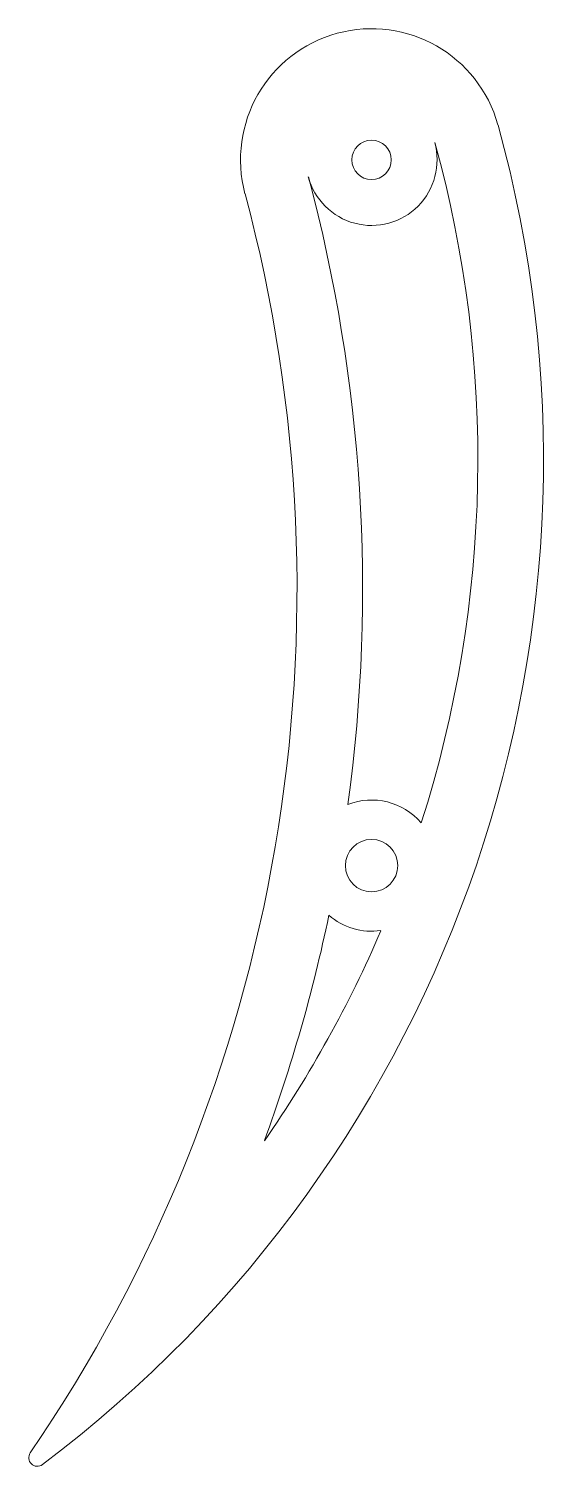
# Model space of a CAD drawing. Header units: millimetres. Extents: x -21 to 18, y -51 to 59.
import ezdxf

# ---------------------------------------------------------------- set-up
doc = ezdxf.new("R2010")
doc.units = ezdxf.units.MM

msp = doc.modelspace()

# ---------------------------------------------------------------- linework, layer by layer
at = {"color": 7, "linetype": 'Continuous', "lineweight": 15}
for centre, radius in [((5.14, 48.64), 1.5), ((5.14, -5.16), 2)]:
    msp.add_circle(centre, radius, dxfattribs=at)
for centre, radius, start, end in [((5.14, 48.64), 10, 15.4345, 194.9747), ((-77.62, 25.78), 95.87, 306.9606, 15.4345), ((5.14, 48.64), 5, 194.9747, 15.4345), ((-77.62, 25.78), 90.87, 342.2676, 15.4345), ((-117.21, 15.91), 121.66, 352.2471, 14.9747), ((-117.21, 15.91), 116.66, 325.6405, 14.9747), ((5.14, -5.16), 5, 40.8928, 111.2326), ((-117.21, 15.91), 121.66, 339.7865, 348.2096), ((5.14, -5.16), 5, 229.2241, 278.1044), ((-77.62, 25.78), 90.87, 325.1593, 336.7296), ((-20.37, -50.3), 0.649, 145.6405, 306.9606)]:
    msp.add_arc(centre, radius, start, end, dxfattribs=at)

doc.saveas('drawing.dxf')
